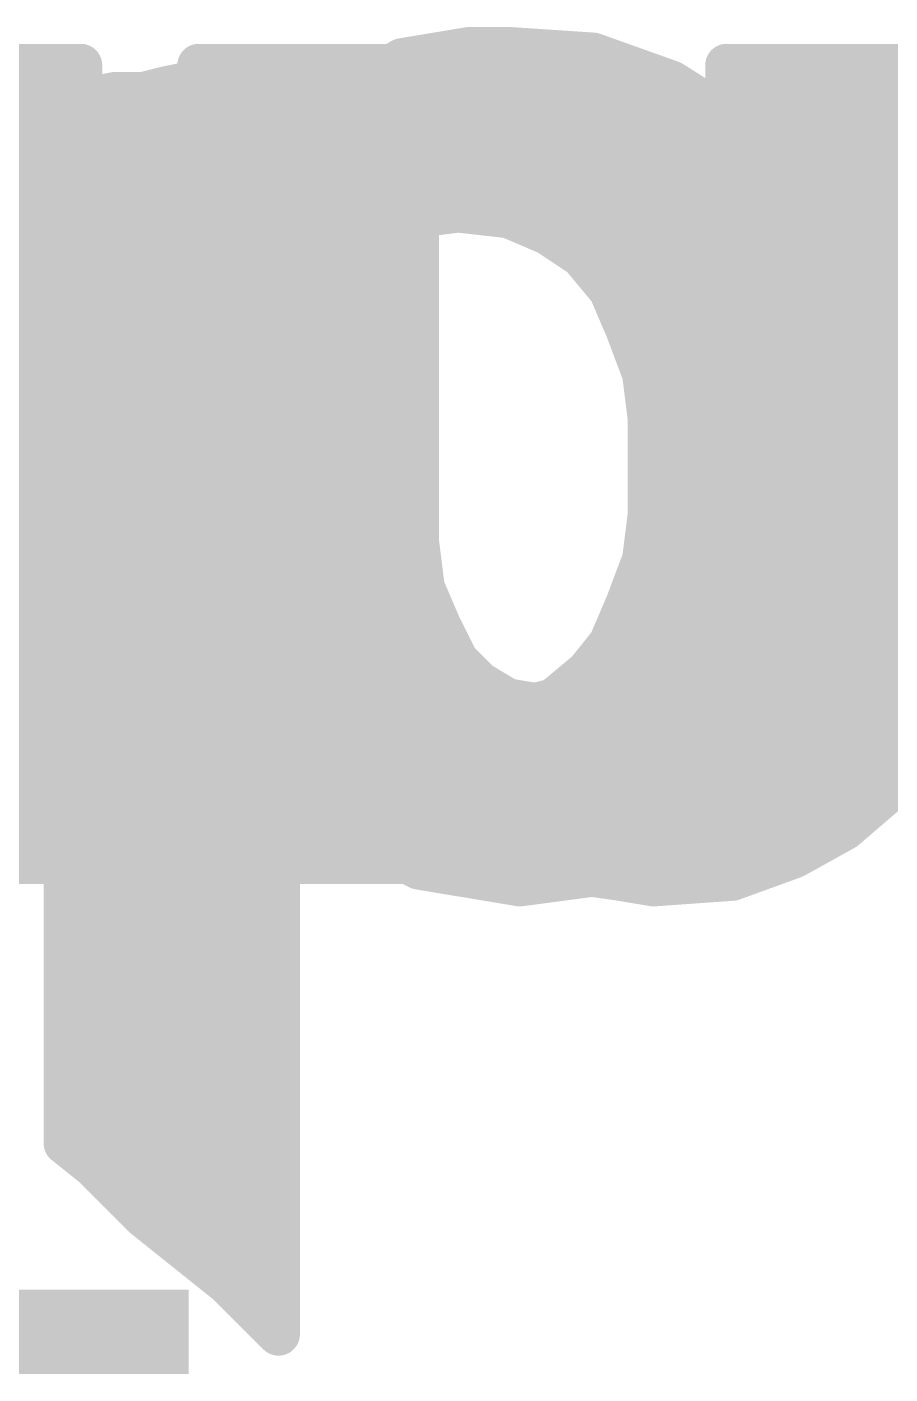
# Model space of a CAD drawing. Extents: x -34 to 73, y -13 to 26.
# Drawn here: x 8.573 to 10.11, y 19.759 to 22.158 of the extents above; entities that cross this region are included whole.
import ezdxf

# ---------------------------------------------------------------- set-up
doc = ezdxf.new("R2010")
doc.units = 0
doc.layers.add('21', color=41, linetype='CONTINUOUS')
doc.layers.add('22', color=40, linetype='CONTINUOUS')

# ---------------------------------------------------------------- blocks, each defined once
blk = doc.blocks.new('RECT')
blk.add_solid([(-0.5, -0.5), (0.5, -0.5), (-0.5, 0.5), (0.5, 0.5)])

msp = doc.modelspace()

# ---------------------------------------------------------------- linework, layer by layer
at = {"layer": '21', "const_width": 0.0762}
for points in [[(9.241, 22.0995), (9.361, 22.1195)], [(9.361, 22.1195), (9.431, 22.1195)], [(9.431, 22.1195), (9.581, 22.1095)], [(9.581, 22.1095), (9.721, 22.0595)], [(8.911, 22.0694), (9.011, 22.0894)], [(9.011, 22.0894), (9.011, 21.9094)], [(9.141, 22.0395), (9.241, 22.0995)], [(9.2386, 22.098), (9.6131, 22.098)], [(8.821, 22.0495), (8.871, 22.0595)], [(8.871, 22.0595), (8.911, 22.0694)], [(9.721, 22.0595), (9.831, 21.9895)], [(8.681, 22.0295), (8.731, 22.0395)], [(8.731, 22.0395), (8.781, 22.0395)], [(8.781, 22.0395), (8.821, 22.0495)], [(9.091, 21.9994), (9.141, 22.0395)], [(8.641, 22.0195), (8.681, 22.0295)], [(8.641, 20.1695), (8.641, 22.0195)], [(8.6504, 22.0218), (9.011, 22.0218)], [(9.1189, 22.0218), (9.7802, 22.0218)], [(9.051, 21.9595), (9.091, 21.9994)], [(9.831, 21.9895), (9.921, 21.8895)], [(8.641, 21.9456), (9.011, 21.9456)], [(9.011, 21.9094), (9.051, 21.9595)], [(9.0399, 21.9456), (9.8705, 21.9456)], [(9.921, 21.8895), (9.991, 21.7795)], [(8.641, 21.8694), (9.9338, 21.8694)], [(9.261, 21.8194), (9.181, 21.7895)], [(9.341, 21.8295), (9.261, 21.8194)], [(9.431, 21.8194), (9.341, 21.8295)], [(9.501, 21.7895), (9.431, 21.8194)], [(8.641, 21.7932), (9.191, 21.7932)], [(9.4923, 21.7932), (9.9823, 21.7932)], [(9.181, 21.7895), (9.131, 21.7494)], [(9.561, 21.7494), (9.501, 21.7895)], [(9.991, 21.7795), (10.031, 21.6495)], [(9.131, 21.7494), (9.081, 21.6895)], [(9.611, 21.6895), (9.561, 21.7494)], [(8.641, 21.717), (9.104, 21.717)], [(9.588, 21.717), (10.0102, 21.717)], [(9.081, 21.6895), (9.051, 21.6195)], [(9.641, 21.6195), (9.611, 21.6895)], [(10.031, 21.6495), (10.061, 21.5095)], [(8.641, 21.6408), (9.0602, 21.6408)], [(9.6319, 21.6408), (10.0329, 21.6408)], [(9.051, 21.6195), (9.021, 21.5395)], [(9.671, 21.5395), (9.641, 21.6195)], [(8.641, 21.5646), (9.0304, 21.5646)], [(9.6616, 21.5646), (10.0492, 21.5646)], [(9.021, 21.5395), (9.011, 21.4595)], [(9.681, 21.4595), (9.671, 21.5395)], [(10.061, 21.5095), (10.071, 21.3595)], [(8.641, 21.4884), (9.0146, 21.4884)], [(9.6774, 21.4884), (10.0624, 21.4884)], [(9.011, 21.4595), (9.011, 21.2895)], [(9.681, 21.3695), (9.681, 21.4595)], [(8.641, 21.4122), (9.011, 21.4122)], [(9.681, 21.4122), (10.0675, 21.4122)], [(9.681, 21.2895), (9.681, 21.3695)], [(9.681, 21.3695), (10.071, 21.3595)], [(10.071, 21.3595), (9.681, 21.3695)], [(10.071, 21.3595), (10.061, 21.2195)], [(8.641, 21.336), (9.011, 21.336)], [(9.681, 21.336), (10.0693, 21.336)], [(9.011, 21.2895), (9.051, 21.1295)], [(9.671, 21.2095), (9.681, 21.2895)], [(8.641, 21.2598), (9.0184, 21.2598)], [(9.6773, 21.2598), (10.0639, 21.2598)], [(10.061, 21.2195), (10.031, 21.0894)], [(9.641, 21.1295), (9.671, 21.2095)], [(8.641, 21.1836), (9.0375, 21.1836)], [(9.6613, 21.1836), (10.0527, 21.1836)], [(9.051, 21.1295), (9.081, 21.0595)], [(9.611, 21.0595), (9.641, 21.1295)], [(9.981, 20.9695), (9.641, 21.1295)], [(9.641, 21.1295), (9.981, 20.9695)], [(8.641, 21.1074), (9.0605, 21.1074)], [(9.6316, 21.1074), (9.6879, 21.1074)], [(9.6879, 21.1074), (10.0351, 21.1074)], [(10.031, 21.0894), (9.981, 20.9695)], [(9.081, 21.0595), (9.131, 21.0095)], [(9.571, 21.0095), (9.611, 21.0595)], [(8.641, 21.0312), (9.1093, 21.0312)], [(9.5884, 21.0312), (9.8498, 21.0312)], [(9.8498, 21.0312), (10.0067, 21.0312)], [(9.131, 21.0095), (9.191, 20.9595)], [(9.511, 20.9595), (9.571, 21.0095)], [(8.641, 20.955), (9.2066, 20.955)], [(9.191, 20.9595), (9.261, 20.9395)], [(9.431, 20.9395), (9.511, 20.9595)], [(9.4932, 20.955), (9.9731, 20.955)], [(9.981, 20.9695), (9.921, 20.8595)], [(9.261, 20.9395), (9.351, 20.9295)], [(9.351, 20.9295), (9.431, 20.9395)], [(8.641, 20.8788), (9.9316, 20.8788)], [(9.921, 20.8595), (9.831, 20.7695)], [(9.031, 20.8495), (9.021, 20.8495)], [(9.021, 20.8495), (9.021, 19.8295)], [(9.111, 20.7494), (9.031, 20.8495)], [(8.641, 20.8026), (9.021, 20.8026)], [(9.0685, 20.8026), (9.8642, 20.8026)], [(9.831, 20.7695), (9.721, 20.6895)], [(9.211, 20.6895), (9.111, 20.7494)], [(8.641, 20.7264), (9.021, 20.7264)], [(9.1494, 20.7264), (9.7718, 20.7264)], [(9.271, 20.6594), (9.211, 20.6895)], [(9.721, 20.6895), (9.601, 20.6495)], [(8.641, 20.6502), (9.021, 20.6502)], [(9.451, 20.6295), (9.271, 20.6594)], [(9.3265, 20.6502), (9.6033, 20.6502)], [(9.601, 20.6495), (9.451, 20.6295)], [(8.641, 20.574), (9.021, 20.574)], [(8.641, 20.4978), (9.021, 20.4978)], [(8.641, 20.4216), (9.021, 20.4216)], [(8.641, 20.3454), (9.021, 20.3454)], [(8.641, 20.2692), (9.021, 20.2692)], [(8.641, 20.193), (9.021, 20.193)], [(8.691, 20.1295), (8.641, 20.1695)], [(8.781, 20.0395), (8.691, 20.1295)], [(8.7036, 20.1168), (9.021, 20.1168)], [(8.7798, 20.0406), (9.021, 20.0406)], [(8.931, 19.9195), (8.781, 20.0395)], [(8.8748, 19.9644), (9.021, 19.9644)], [(9.021, 19.8295), (8.931, 19.9195)], [(8.9623, 19.8882), (9.021, 19.8882)]]:
    msp.add_lwpolyline(points, dxfattribs=at)
at = {"layer": '21', "const_width": 0.0381}
for points in [[(9.361, 22.1385, 1), (9.361, 22.1004)], [(9.3641, 22.1007, 1), (9.3579, 22.1382)], [(9.4323, 22.1385, 1), (9.4297, 22.1004)], [(9.431, 22.1004, 1), (9.431, 22.1385)], [(9.5874, 22.1274, 1), (9.5746, 22.0915)], [(9.5797, 22.0904, 1), (9.5823, 22.1285)], [(9.0301, 22.0894, 1), (8.992, 22.0894)], [(9.0147, 22.0708, 1), (9.0073, 22.1081)], [(9.2386, 22.1171, 1), (9.2386, 22.079)], [(9.2379, 22.1182, 1), (9.2441, 22.0807)], [(9.2508, 22.0831, 1), (9.2312, 22.1158)], [(9.6131, 22.079, 1), (9.6131, 22.1171)], [(8.8664, 22.0779, 1), (8.8756, 22.041)], [(8.8747, 22.0408, 1), (8.8673, 22.0781)], [(8.9073, 22.0881, 1), (8.9147, 22.0508)], [(8.9156, 22.051, 1), (8.9064, 22.0879)], [(9.7312, 22.0755, 1), (9.7108, 22.0434)], [(9.7146, 22.0415, 1), (9.7274, 22.0774)], [(8.731, 22.0585, 1), (8.731, 22.0204)], [(8.7347, 22.0208, 1), (8.7273, 22.0581)], [(8.7764, 22.0579, 1), (8.7856, 22.021)], [(8.781, 22.0204, 1), (8.781, 22.0585)], [(8.8173, 22.0681, 1), (8.8247, 22.0308)], [(8.8256, 22.031, 1), (8.8164, 22.0679)], [(9.1312, 22.0558, 1), (9.1508, 22.0231)], [(9.1529, 22.0246, 1), (9.1291, 22.0543)], [(8.6601, 22.0195, 1), (8.622, 22.0195)], [(8.6364, 22.0379, 1), (8.6456, 22.001)], [(8.6504, 22.0409, 1), (8.6504, 22.0028)], [(8.6773, 22.0481, 1), (8.6847, 22.0108)], [(8.6856, 22.011, 1), (8.6764, 22.0479)], [(9.011, 22.0028, 1), (9.011, 22.0409)], [(9.1189, 22.0409, 1), (9.1189, 22.0028)], [(9.7802, 22.0028, 1), (9.7802, 22.0409)], [(9.0791, 22.0143, 1), (9.1029, 21.9846)], [(9.1045, 21.986, 1), (9.0775, 22.0129)], [(9.8452, 22.0022, 1), (9.8168, 21.9767)], [(9.8208, 21.9734, 1), (9.8412, 22.0055)], [(8.641, 21.9647, 1), (8.641, 21.9266)], [(9.011, 21.9266, 1), (9.011, 21.9647)], [(9.0399, 21.9647, 1), (9.0399, 21.9266)], [(9.0375, 21.9729, 1), (9.0645, 21.946)], [(9.0659, 21.9475, 1), (9.0361, 21.9714)], [(9.8705, 21.9266, 1), (9.8705, 21.9647)], [(8.9961, 21.9214, 1), (9.0259, 21.8975)], [(8.992, 21.9094, 1), (9.0301, 21.9094)], [(9.9371, 21.8997, 1), (9.9049, 21.8792)], [(8.641, 21.8885, 1), (8.641, 21.8504)], [(9.9068, 21.8767, 1), (9.9352, 21.9022)], [(9.9338, 21.8504, 1), (9.9338, 21.8885)], [(9.2586, 21.8384, 1), (9.2634, 21.8005)], [(9.2677, 21.8016, 1), (9.2543, 21.8373)], [(9.3431, 21.8484, 1), (9.3389, 21.8105)], [(9.3434, 21.8105, 1), (9.3386, 21.8484)], [(9.4385, 21.837, 1), (9.4235, 21.8019)], [(9.4289, 21.8005, 1), (9.4331, 21.8384)], [(8.641, 21.8123, 1), (8.641, 21.7742)], [(9.191, 21.7742, 1), (9.191, 21.8123)], [(9.4923, 21.8123, 1), (9.4923, 21.7742)], [(9.9823, 21.7742, 1), (9.9823, 21.8123)], [(9.1743, 21.8073, 1), (9.1877, 21.7716)], [(9.1929, 21.7746, 1), (9.1691, 21.8043)], [(9.5116, 21.8053, 1), (9.4904, 21.7736)], [(9.4935, 21.7719, 1), (9.5085, 21.807)], [(10.0092, 21.7851, 1), (9.9728, 21.7738)], [(9.9749, 21.7692, 1), (10.0071, 21.7897)], [(9.1191, 21.7643, 1), (9.1429, 21.7346)], [(9.1456, 21.7373, 1), (9.1164, 21.7616)], [(9.5756, 21.7616, 1), (9.5464, 21.7373)], [(9.5504, 21.7336, 1), (9.5716, 21.7653)], [(8.641, 21.7361, 1), (8.641, 21.698)], [(9.104, 21.698, 1), (9.104, 21.7361)], [(9.588, 21.7361, 1), (9.588, 21.698)], [(10.0102, 21.698, 1), (10.0102, 21.7361)], [(9.0664, 21.7016, 1), (9.0956, 21.6773)], [(9.0985, 21.6819, 1), (9.0635, 21.697)], [(9.6285, 21.697, 1), (9.5935, 21.6819)], [(9.5964, 21.6773, 1), (9.6256, 21.7016)], [(10.0496, 21.6534, 1), (10.0124, 21.6455)], [(8.641, 21.6599, 1), (8.641, 21.6218)], [(9.0602, 21.6218, 1), (9.0602, 21.6599)], [(9.6319, 21.6599, 1), (9.6319, 21.6218)], [(10.0128, 21.6438, 1), (10.0492, 21.6551)], [(10.0329, 21.6218, 1), (10.0329, 21.6599)], [(9.0335, 21.627, 1), (9.0685, 21.6119)], [(9.0688, 21.6128, 1), (9.0332, 21.6261)], [(9.6588, 21.6261, 1), (9.6232, 21.6128)], [(9.6235, 21.6119, 1), (9.6585, 21.627)], [(8.641, 21.5837, 1), (8.641, 21.5456)], [(9.0304, 21.5456, 1), (9.0304, 21.5837)], [(9.6616, 21.5837, 1), (9.6616, 21.5456)], [(10.0492, 21.5456, 1), (10.0492, 21.5837)], [(9.0399, 21.5371, 1), (9.0021, 21.5418)], [(9.6899, 21.5418, 1), (9.6521, 21.5371)], [(9.0032, 21.5461, 1), (9.0388, 21.5328)], [(9.6532, 21.5328, 1), (9.6888, 21.5461)], [(10.08, 21.5107, 1), (10.042, 21.5082)], [(8.641, 21.5075, 1), (8.641, 21.4694)], [(9.0146, 21.4694, 1), (9.0146, 21.5075)], [(9.6774, 21.5075, 1), (9.6774, 21.4694)], [(10.0424, 21.5055, 1), (10.0796, 21.5134)], [(10.0624, 21.4694, 1), (10.0624, 21.5075)], [(9.0301, 21.4595, 1), (8.992, 21.4595)], [(9.7001, 21.4595, 1), (9.662, 21.4595)], [(8.9921, 21.4618, 1), (9.0299, 21.4571)], [(9.6621, 21.4571, 1), (9.6999, 21.4618)], [(8.641, 21.4313, 1), (8.641, 21.3932)], [(9.011, 21.3932, 1), (9.011, 21.4313)], [(9.681, 21.4313, 1), (9.681, 21.3932)], [(10.0675, 21.3932, 1), (10.0675, 21.4313)], [(9.6815, 21.3885, 1), (9.6805, 21.3504)], [(9.6815, 21.3885, 1), (9.6805, 21.3504)], [(9.7001, 21.3695, 1), (9.662, 21.3695)], [(9.662, 21.3695, 1), (9.7001, 21.3695)], [(10.09, 21.3581, 1), (10.052, 21.3608)], [(10.052, 21.3582, 1), (10.09, 21.3607)], [(10.0705, 21.3404, 1), (10.0715, 21.3785)], [(10.0705, 21.3404, 1), (10.0715, 21.3785)], [(8.641, 21.3551, 1), (8.641, 21.317)], [(9.011, 21.317, 1), (9.011, 21.3551)], [(9.681, 21.3551, 1), (9.681, 21.317)], [(10.0693, 21.317, 1), (10.0693, 21.3551)], [(9.0295, 21.2941, 1), (8.9925, 21.2848)], [(9.6999, 21.2871, 1), (9.6621, 21.2918)], [(8.992, 21.2895, 1), (9.0301, 21.2895)], [(9.662, 21.2895, 1), (9.7001, 21.2895)], [(8.641, 21.2789, 1), (8.641, 21.2408)], [(9.0184, 21.2408, 1), (9.0184, 21.2789)], [(9.6773, 21.2789, 1), (9.6773, 21.2408)], [(10.0639, 21.2408, 1), (10.0639, 21.2789)], [(10.0796, 21.2152, 1), (10.0424, 21.2237)], [(9.6888, 21.2028, 1), (9.6532, 21.2161)], [(10.042, 21.2208, 1), (10.08, 21.2181)], [(8.641, 21.2027, 1), (8.641, 21.1646)], [(9.0375, 21.1646, 1), (9.0375, 21.2027)], [(9.6613, 21.2027, 1), (9.6613, 21.1646)], [(9.6521, 21.2118, 1), (9.6899, 21.2071)], [(10.0527, 21.1646, 1), (10.0527, 21.2027)], [(9.0685, 21.137, 1), (9.0335, 21.1219)], [(9.6491, 21.1467, 1), (9.6329, 21.1122)], [(9.6491, 21.1467, 1), (9.6329, 21.1122)], [(9.6585, 21.1219, 1), (9.6235, 21.137)], [(8.641, 21.1265, 1), (8.641, 21.0884)], [(9.0325, 21.1248, 1), (9.0695, 21.1341)], [(9.0605, 21.0884, 1), (9.0605, 21.1265)], [(9.6316, 21.1265, 1), (9.6316, 21.0884)], [(9.6232, 21.1361, 1), (9.6588, 21.1228)], [(9.6879, 21.1265, 1), (9.6879, 21.0884)], [(9.6879, 21.0884, 1), (9.6879, 21.1265)], [(10.0351, 21.0884, 1), (10.0351, 21.1265)], [(10.0124, 21.0937, 1), (10.0496, 21.0852)], [(10.0486, 21.0821, 1), (10.0134, 21.0968)], [(9.0945, 21.0729, 1), (9.0675, 21.046)], [(9.6259, 21.0475, 1), (9.5961, 21.0714)], [(8.641, 21.0503, 1), (8.641, 21.0122)], [(9.0635, 21.0519, 1), (9.0985, 21.067)], [(9.1093, 21.0122, 1), (9.1093, 21.0503)], [(9.5884, 21.0503, 1), (9.5884, 21.0122)], [(9.5935, 21.067, 1), (9.6285, 21.0519)], [(9.8498, 21.0503, 1), (9.8498, 21.0122)], [(9.8498, 21.0122, 1), (9.8498, 21.0503)], [(10.0067, 21.0122, 1), (10.0067, 21.0503)], [(9.1432, 21.0241, 1), (9.1188, 20.9948)], [(9.1175, 20.996, 1), (9.1445, 21.0229)], [(9.5561, 21.0214, 1), (9.5859, 20.9975)], [(9.5832, 20.9948, 1), (9.5588, 21.0241)], [(8.641, 20.9741, 1), (8.641, 20.936)], [(9.1962, 20.9778, 1), (9.1858, 20.9411)], [(9.1788, 20.9448, 1), (9.2032, 20.9741)], [(9.2066, 20.936, 1), (9.2066, 20.9741)], [(9.4932, 20.9741, 1), (9.4932, 20.936)], [(9.4988, 20.9741, 1), (9.5232, 20.9448)], [(9.5156, 20.941, 1), (9.5064, 20.9779)], [(9.9634, 20.9768, 1), (9.9986, 20.9621)], [(9.9977, 20.9603, 1), (9.9643, 20.9786)], [(9.9729, 20.9522, 1), (9.9891, 20.9867)], [(9.9729, 20.9522, 1), (9.9891, 20.9867)], [(9.9731, 20.936, 1), (9.9731, 20.9741)], [(9.2631, 20.9584, 1), (9.2589, 20.9205)], [(9.2558, 20.9211, 1), (9.2662, 20.9578)], [(9.3486, 20.9484, 1), (9.3534, 20.9105)], [(9.3489, 20.9105, 1), (9.3531, 20.9484)], [(9.4264, 20.9579, 1), (9.4356, 20.921)], [(9.4334, 20.9205, 1), (9.4286, 20.9584)], [(8.641, 20.8979, 1), (8.641, 20.8598)], [(9.9345, 20.846, 1), (9.9075, 20.8729)], [(9.9316, 20.8598, 1), (9.9316, 20.8979)], [(9.021, 20.8685, 1), (9.021, 20.8304)], [(9.0401, 20.8495, 1), (9.002, 20.8495)], [(9.0459, 20.8614, 1), (9.0161, 20.8375)], [(9.031, 20.8304, 1), (9.031, 20.8685)], [(9.9043, 20.8686, 1), (9.9377, 20.8503)], [(8.641, 20.8217, 1), (8.641, 20.7836)], [(9.021, 20.7836, 1), (9.021, 20.8217)], [(9.0685, 20.8217, 1), (9.0685, 20.7836)], [(9.8642, 20.7836, 1), (9.8642, 20.8217)], [(9.8175, 20.7829, 1), (9.8445, 20.756)], [(9.8422, 20.754, 1), (9.8198, 20.7849)], [(9.1208, 20.7658, 1), (9.1012, 20.7331)], [(9.0961, 20.7375, 1), (9.1259, 20.7614)], [(8.641, 20.7455, 1), (8.641, 20.7074)], [(9.021, 20.7074, 1), (9.021, 20.7455)], [(9.1494, 20.7455, 1), (9.1494, 20.7074)], [(9.7718, 20.7074, 1), (9.7718, 20.7455)], [(9.2195, 20.7065, 1), (9.2025, 20.6724)], [(9.727, 20.6714, 1), (9.715, 20.7075)], [(9.2012, 20.6731, 1), (9.2208, 20.7058)], [(9.7098, 20.7049, 1), (9.7322, 20.674)], [(8.641, 20.6693, 1), (8.641, 20.6312)], [(9.021, 20.6312, 1), (9.021, 20.6693)], [(9.2741, 20.6782, 1), (9.2679, 20.6407)], [(9.2625, 20.6424, 1), (9.2795, 20.6765)], [(9.3265, 20.6693, 1), (9.3265, 20.6312)], [(9.595, 20.6675, 1), (9.607, 20.6314)], [(9.6035, 20.6306, 1), (9.5985, 20.6683)], [(9.6033, 20.6312, 1), (9.6033, 20.6693)], [(9.4485, 20.6483, 1), (9.4535, 20.6106)], [(9.4479, 20.6107, 1), (9.4541, 20.6482)], [(8.641, 20.5931, 1), (8.641, 20.555)], [(9.021, 20.555, 1), (9.021, 20.5931)], [(8.641, 20.5169, 1), (8.641, 20.4788)], [(9.021, 20.4788, 1), (9.021, 20.5169)], [(8.641, 20.4407, 1), (8.641, 20.4026)], [(9.021, 20.4026, 1), (9.021, 20.4407)], [(8.641, 20.3645, 1), (8.641, 20.3264)], [(9.021, 20.3264, 1), (9.021, 20.3645)], [(8.641, 20.2883, 1), (8.641, 20.2502)], [(9.021, 20.2502, 1), (9.021, 20.2883)], [(8.641, 20.2121, 1), (8.641, 20.174)], [(9.021, 20.174, 1), (9.021, 20.2121)], [(8.6529, 20.1843, 1), (8.6291, 20.1546)], [(8.622, 20.1695, 1), (8.6601, 20.1695)], [(8.7045, 20.1429, 1), (8.6775, 20.116)], [(8.6791, 20.1146, 1), (8.7029, 20.1443)], [(8.7036, 20.1359, 1), (8.7036, 20.0978)], [(9.021, 20.0978, 1), (9.021, 20.1359)], [(8.7798, 20.0597, 1), (8.7798, 20.0216)], [(8.7929, 20.0543, 1), (8.7691, 20.0246)], [(8.7675, 20.026, 1), (8.7945, 20.0529)], [(9.021, 20.0216, 1), (9.021, 20.0597)], [(8.8748, 19.9835, 1), (8.8748, 19.9454)], [(9.021, 19.9454, 1), (9.021, 19.9835)], [(8.9445, 19.9329, 1), (8.9175, 19.906)], [(8.9191, 19.9046, 1), (8.9429, 19.9343)], [(8.9623, 19.9073, 1), (8.9623, 19.8692)], [(9.021, 19.8692, 1), (9.021, 19.9073)], [(9.002, 19.8295, 1), (9.0401, 19.8295)], [(9.0075, 19.816, 1), (9.0345, 19.8429)]]:
    msp.add_lwpolyline(points, format="xyb", dxfattribs=at)
at = {"layer": '22', "const_width": 0.0762}
for points in [[(8.669, 22.0894), (8.299, 22.0894)], [(8.669, 20.6695), (8.669, 22.0894)], [(9.269, 22.0894), (8.879, 22.0894)], [(8.879, 22.0894), (8.879, 20.6695)], [(9.269, 21.2395), (9.269, 22.0894)], [(10.199, 22.0894), (9.819, 22.0894)], [(9.819, 22.0894), (9.819, 21.2895)], [(8.299, 22.0218), (8.669, 22.0218)], [(8.879, 22.0218), (9.269, 22.0218)], [(9.819, 22.0218), (10.199, 22.0218)], [(8.299, 21.9456), (8.669, 21.9456)], [(8.879, 21.9456), (9.269, 21.9456)], [(9.819, 21.9456), (10.199, 21.9456)], [(7.396, 21.8694), (8.669, 21.8694)], [(8.879, 21.8694), (9.269, 21.8694)], [(9.819, 21.8694), (10.199, 21.8694)], [(8.1294, 21.7932), (8.669, 21.7932)], [(8.879, 21.7932), (9.269, 21.7932)], [(9.819, 21.7932), (10.199, 21.7932)], [(8.2105, 21.717), (8.669, 21.717)], [(8.879, 21.717), (9.269, 21.717)], [(9.819, 21.717), (10.199, 21.717)], [(8.2513, 21.6408), (8.669, 21.6408)], [(8.879, 21.6408), (9.269, 21.6408)], [(9.819, 21.6408), (10.199, 21.6408)], [(8.2729, 21.5646), (8.669, 21.5646)], [(8.879, 21.5646), (9.269, 21.5646)], [(9.819, 21.5646), (10.199, 21.5646)], [(8.279, 21.4884), (8.669, 21.4884)], [(8.879, 21.4884), (9.269, 21.4884)], [(9.819, 21.4884), (10.199, 21.4884)], [(8.279, 21.4122), (8.669, 21.4122)], [(8.879, 21.4122), (9.269, 21.4122)], [(9.819, 21.4122), (10.199, 21.4122)], [(8.279, 21.336), (8.669, 21.336)], [(8.879, 21.336), (9.269, 21.336)], [(9.819, 21.336), (10.199, 21.336)], [(9.819, 21.2895), (9.799, 21.1295)], [(8.279, 21.2598), (8.669, 21.2598)], [(8.879, 21.2598), (9.269, 21.2598)], [(9.8153, 21.2598), (10.199, 21.2598)], [(9.279, 21.1594), (9.269, 21.2395)], [(8.279, 21.1836), (8.669, 21.1836)], [(8.879, 21.1836), (9.276, 21.1836)], [(9.8058, 21.1836), (10.199, 21.1836)], [(9.309, 21.0894), (9.279, 21.1594)], [(9.799, 21.1295), (9.789, 21.0694)], [(8.279, 21.1074), (8.669, 21.1074)], [(8.879, 21.1074), (9.3013, 21.1074)], [(9.7953, 21.1074), (10.199, 21.1074)], [(9.339, 21.0295), (9.309, 21.0894)], [(9.789, 21.0694), (9.729, 20.9895)], [(8.279, 21.0312), (8.669, 21.0312)], [(8.879, 21.0312), (9.3381, 21.0312)], [(9.379, 20.9895), (9.339, 21.0295)], [(9.7603, 21.0312), (10.1884, 21.0312)], [(9.429, 20.9595), (9.379, 20.9895)], [(9.729, 20.9895), (9.679, 20.9595)], [(8.279, 20.955), (8.669, 20.955)], [(8.879, 20.955), (9.4557, 20.955)], [(9.489, 20.9495), (9.429, 20.9595)], [(9.679, 20.9595), (9.629, 20.9495)], [(9.6568, 20.955), (10.1717, 20.955)], [(9.569, 20.9395), (9.489, 20.9495)], [(9.629, 20.9495), (9.569, 20.9395)], [(8.279, 20.8788), (8.669, 20.8788)], [(8.879, 20.8788), (10.1486, 20.8788)], [(9.249, 20.6695), (9.249, 20.8695)], [(9.249, 20.8695), (9.259, 20.8695)], [(9.259, 20.8695), (9.299, 20.8095)], [(10.099, 20.7895), (10.149, 20.8795)], [(9.299, 20.8095), (9.339, 20.7595)], [(8.279, 20.8026), (8.669, 20.8026)], [(8.879, 20.8026), (9.249, 20.8026)], [(9.3045, 20.8026), (10.1063, 20.8026)], [(10.029, 20.7294), (10.099, 20.7895)], [(9.339, 20.7595), (9.389, 20.7195)], [(8.279, 20.7264), (8.669, 20.7264)], [(8.879, 20.7264), (9.249, 20.7264)], [(9.3803, 20.7264), (10.0235, 20.7264)], [(9.389, 20.7195), (9.449, 20.6895)], [(9.939, 20.6794), (10.029, 20.7294)], [(9.449, 20.6895), (9.499, 20.6695)], [(8.279, 20.6695), (8.669, 20.6695)], [(8.879, 20.6695), (9.249, 20.6695)], [(9.499, 20.6695), (9.559, 20.6495)], [(9.829, 20.6395), (9.939, 20.6794)], [(9.5568, 20.6502), (9.8586, 20.6502)], [(9.559, 20.6495), (9.629, 20.6395)], [(9.629, 20.6395), (9.689, 20.6295)], [(9.689, 20.6295), (9.829, 20.6395)]]:
    msp.add_lwpolyline(points, dxfattribs=at)
at = {"layer": '22', "const_width": 0.0381}
for points in [[(8.6881, 22.0894, 1), (8.65, 22.0894)], [(8.669, 22.0704, 1), (8.669, 22.1085)], [(8.898, 22.0894, 1), (8.8599, 22.0894)], [(8.879, 22.1085, 1), (8.879, 22.0704)], [(9.2881, 22.0894, 1), (9.25, 22.0894)], [(9.269, 22.0704, 1), (9.269, 22.1085)], [(9.819, 22.1085, 1), (9.819, 22.0704)], [(9.8381, 22.0894, 1), (9.8, 22.0894)], [(8.669, 22.0028, 1), (8.669, 22.0409)], [(8.879, 22.0409, 1), (8.879, 22.0028)], [(9.269, 22.0028, 1), (9.269, 22.0409)], [(9.819, 22.0409, 1), (9.819, 22.0028)], [(8.669, 21.9266, 1), (8.669, 21.9647)], [(8.879, 21.9647, 1), (8.879, 21.9266)], [(9.269, 21.9266, 1), (9.269, 21.9647)], [(9.819, 21.9647, 1), (9.819, 21.9266)], [(8.669, 21.8504, 1), (8.669, 21.8885)], [(8.879, 21.8885, 1), (8.879, 21.8504)], [(9.269, 21.8504, 1), (9.269, 21.8885)], [(9.819, 21.8885, 1), (9.819, 21.8504)], [(8.669, 21.7742, 1), (8.669, 21.8123)], [(8.879, 21.8123, 1), (8.879, 21.7742)], [(9.269, 21.7742, 1), (9.269, 21.8123)], [(9.819, 21.8123, 1), (9.819, 21.7742)], [(8.669, 21.698, 1), (8.669, 21.7361)], [(8.879, 21.7361, 1), (8.879, 21.698)], [(9.269, 21.698, 1), (9.269, 21.7361)], [(9.819, 21.7361, 1), (9.819, 21.698)], [(8.669, 21.6218, 1), (8.669, 21.6599)], [(8.879, 21.6599, 1), (8.879, 21.6218)], [(9.269, 21.6218, 1), (9.269, 21.6599)], [(9.819, 21.6599, 1), (9.819, 21.6218)], [(8.669, 21.5456, 1), (8.669, 21.5837)], [(8.879, 21.5837, 1), (8.879, 21.5456)], [(9.269, 21.5456, 1), (9.269, 21.5837)], [(9.819, 21.5837, 1), (9.819, 21.5456)], [(8.669, 21.4694, 1), (8.669, 21.5075)], [(8.879, 21.5075, 1), (8.879, 21.4694)], [(9.269, 21.4694, 1), (9.269, 21.5075)], [(9.819, 21.5075, 1), (9.819, 21.4694)], [(8.669, 21.3932, 1), (8.669, 21.4313)], [(8.879, 21.4313, 1), (8.879, 21.3932)], [(9.269, 21.3932, 1), (9.269, 21.4313)], [(9.819, 21.4313, 1), (9.819, 21.3932)], [(8.669, 21.317, 1), (8.669, 21.3551)], [(8.879, 21.3551, 1), (8.879, 21.317)], [(9.269, 21.317, 1), (9.269, 21.3551)], [(9.819, 21.3551, 1), (9.819, 21.317)], [(9.8379, 21.2871, 1), (9.8001, 21.2918)], [(9.8, 21.2895, 1), (9.8381, 21.2895)], [(8.669, 21.2408, 1), (8.669, 21.2789)], [(8.879, 21.2789, 1), (8.879, 21.2408)], [(9.269, 21.2408, 1), (9.269, 21.2789)], [(9.8153, 21.2789, 1), (9.8153, 21.2408)], [(9.2879, 21.2418, 1), (9.2501, 21.2371)], [(9.25, 21.2395, 1), (9.2881, 21.2395)], [(8.669, 21.1646, 1), (8.669, 21.2027)], [(8.879, 21.2027, 1), (8.879, 21.1646)], [(9.276, 21.1646, 1), (9.276, 21.2027)], [(9.8058, 21.2027, 1), (9.8058, 21.1646)], [(9.2965, 21.167, 1), (9.2615, 21.1519)], [(9.2601, 21.1571, 1), (9.2979, 21.1618)], [(9.8178, 21.1263, 1), (9.7802, 21.1326)], [(8.669, 21.0884, 1), (8.669, 21.1265)], [(8.879, 21.1265, 1), (8.879, 21.0884)], [(9.3013, 21.0884, 1), (9.3013, 21.1265)], [(9.7953, 21.1265, 1), (9.7953, 21.0884)], [(9.7801, 21.1318, 1), (9.8179, 21.1271)], [(9.326, 21.098, 1), (9.292, 21.0809)], [(9.2915, 21.0819, 1), (9.3265, 21.097)], [(9.7702, 21.0726, 1), (9.8078, 21.0663)], [(9.8042, 21.058, 1), (9.7738, 21.0809)], [(8.669, 21.0122, 1), (8.669, 21.0503)], [(8.879, 21.0503, 1), (8.879, 21.0122)], [(9.3525, 21.0429, 1), (9.3255, 21.016)], [(9.3381, 21.0122, 1), (9.3381, 21.0503)], [(9.7603, 21.0503, 1), (9.7603, 21.0122)], [(9.322, 21.0209, 1), (9.356, 21.038)], [(9.3888, 21.0058, 1), (9.3692, 20.9731)], [(9.3655, 20.976, 1), (9.3925, 21.0029)], [(9.7138, 21.0009, 1), (9.7442, 20.978)], [(9.7388, 20.9731, 1), (9.7192, 21.0058)], [(8.669, 20.936, 1), (8.669, 20.9741)], [(8.879, 20.9741, 1), (8.879, 20.936)], [(9.4321, 20.9782, 1), (9.4259, 20.9407)], [(9.4192, 20.9431, 1), (9.4388, 20.9758)], [(9.4557, 20.936, 1), (9.4557, 20.9741)], [(9.6568, 20.9741, 1), (9.6568, 20.936)], [(9.6692, 20.9758, 1), (9.6888, 20.9431)], [(9.6827, 20.9408, 1), (9.6753, 20.9781)], [(9.4914, 20.9684, 1), (9.4866, 20.9305)], [(9.4859, 20.9307, 1), (9.4921, 20.9682)], [(9.5659, 20.9582, 1), (9.5721, 20.9207)], [(9.5666, 20.9205, 1), (9.5714, 20.9584)], [(9.6253, 20.9681, 1), (9.6327, 20.9308)], [(9.6321, 20.9307, 1), (9.6259, 20.9682)], [(8.669, 20.8598, 1), (8.669, 20.8979)], [(8.879, 20.8979, 1), (8.879, 20.8598)], [(9.249, 20.8885, 1), (9.249, 20.8504)], [(9.2681, 20.8695, 1), (9.23, 20.8695)], [(9.2749, 20.88, 1), (9.2431, 20.8589)], [(9.259, 20.8504, 1), (9.259, 20.8885)], [(9.3139, 20.8214, 1), (9.2841, 20.7975)], [(8.669, 20.7836, 1), (8.669, 20.8217)], [(8.879, 20.8217, 1), (8.879, 20.7836)], [(9.249, 20.7836, 1), (9.249, 20.8217)], [(9.2831, 20.7989, 1), (9.3149, 20.82)], [(9.3045, 20.8217, 1), (9.3045, 20.7836)], [(10.1114, 20.775, 1), (10.0866, 20.8039)], [(10.1063, 20.7836, 1), (10.1063, 20.8217)], [(10.0823, 20.7987, 1), (10.1157, 20.7802)], [(9.3509, 20.7743, 1), (9.3271, 20.7446)], [(9.3241, 20.7475, 1), (9.3539, 20.7714)], [(8.669, 20.7074, 1), (8.669, 20.7455)], [(8.879, 20.7455, 1), (8.879, 20.7074)], [(9.249, 20.7074, 1), (9.249, 20.7455)], [(9.3803, 20.7455, 1), (9.3803, 20.7074)], [(9.3975, 20.7365, 1), (9.3805, 20.7024)], [(9.3771, 20.7046, 1), (9.4009, 20.7343)], [(10.0166, 20.7439, 1), (10.0414, 20.715)], [(10.0383, 20.7128, 1), (10.0197, 20.7461)], [(10.0235, 20.7074, 1), (10.0235, 20.7455)], [(9.4561, 20.7071, 1), (9.4419, 20.6718)], [(8.669, 20.6504, 1), (8.669, 20.6885)], [(8.879, 20.6885, 1), (8.879, 20.6504)], [(9.249, 20.6504, 1), (9.249, 20.6885)], [(9.4405, 20.6724, 1), (9.4575, 20.7065)], [(9.505, 20.6875, 1), (9.493, 20.6514)], [(9.4919, 20.6518, 1), (9.5061, 20.6871)], [(9.9297, 20.6961, 1), (9.9483, 20.6628)], [(9.9455, 20.6615, 1), (9.9325, 20.6974)], [(8.65, 20.6695, 1), (8.6881, 20.6695)], [(8.8599, 20.6695, 1), (8.898, 20.6695)], [(9.23, 20.6695, 1), (9.2681, 20.6695)], [(9.5568, 20.6693, 1), (9.5568, 20.6312)], [(9.5617, 20.6683, 1), (9.5563, 20.6306)], [(9.553, 20.6314, 1), (9.565, 20.6675)], [(9.8586, 20.6312, 1), (9.8586, 20.6693)], [(9.6321, 20.6582, 1), (9.6259, 20.6207)], [(9.6263, 20.6206, 1), (9.6317, 20.6583)], [(9.6876, 20.6485, 1), (9.6904, 20.6104)], [(9.6859, 20.6107, 1), (9.6921, 20.6482)], [(9.8225, 20.6574, 1), (9.8355, 20.6215)], [(9.8304, 20.6204, 1), (9.8276, 20.6585)]]:
    msp.add_lwpolyline(points, format="xyb", dxfattribs=at)

# ---------------------------------------------------------------- block references
at = {"layer": '22', "yscale": 0.05, "rotation": 180}
for p, xscale in [((8.5362, 19.8836), 0.65), ((8.4862, 19.8336), 0.75), ((8.4612, 19.7836), 0.8)]:
    msp.add_blockref('RECT', p, dxfattribs=dict(at, xscale=xscale))

doc.saveas('drawing.dxf')
